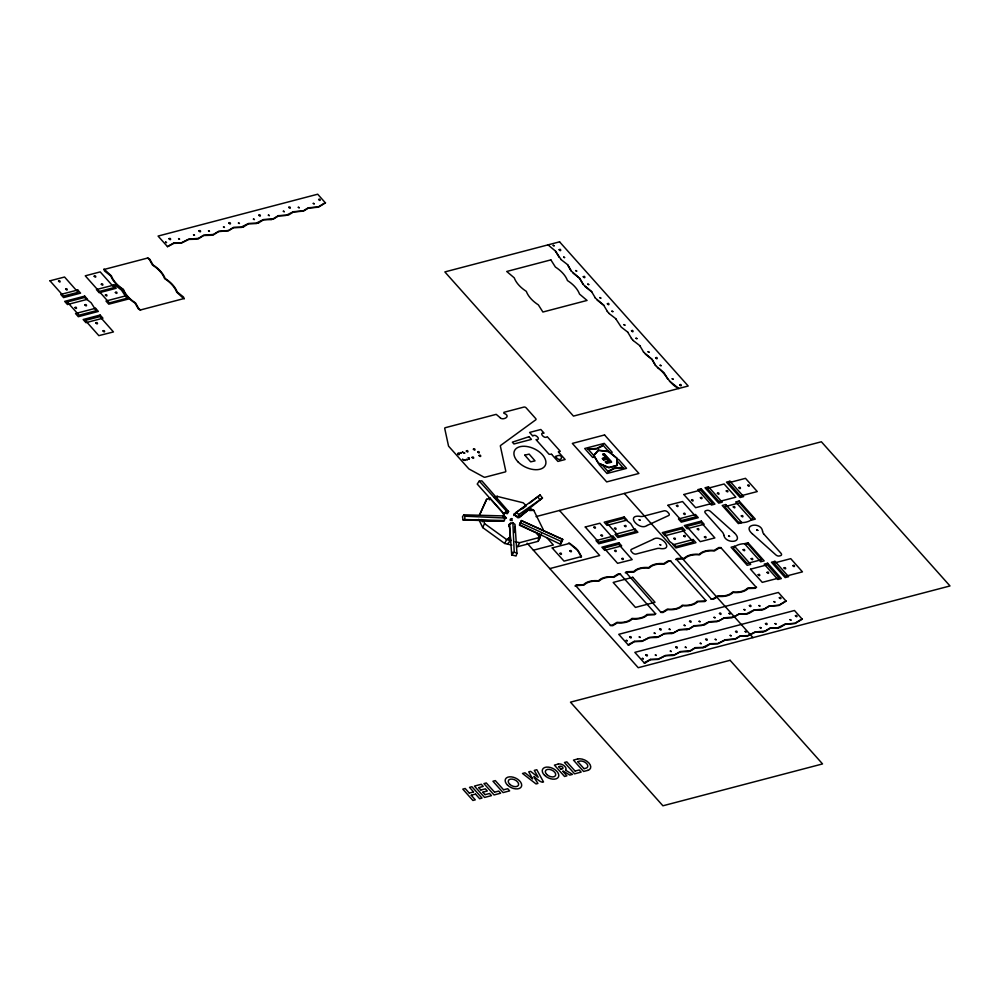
<?xml version="1.0" encoding="UTF-8"?>
<svg xmlns="http://www.w3.org/2000/svg" width="1000" height="1000" viewBox="0 0 1000 1000"><rect width="100%" height="100%" fill="white"/><g stroke="black" fill="none" stroke-linecap="round" stroke-linejoin="round"><path stroke-width="1.5" d="M513.975 515.588L514 514.2L526.087 505.562L523.2 502.8L497.125 496.375L494.35 497.55M511.8 551.85L511.725 554.95L516.075 556L516.962 553.362L515.013 524.425L512.85 522.725L509.487 524.362L511.725 554.95L514.212 552.05L512.85 522.725M463.075 519.925L464.688 519.562L464.938 516.2L463.837 514.825L462.488 516.75L463.075 519.925L503.237 521.175L504.375 520.5L504.875 518.025L504 515.938L463.837 514.825M551.613 454.263L549.087 454.288L536.025 439.65C542.038 440.275 535 433 532.812 436.037L529.6 432.438L540.825 429.5L544.038 433.1C538.312 432 544.55 439.75 547.25 436.7L560.312 451.35L558.337 451.763L558.713 452.4M504.725 518.925L505.037 516.475L503.188 517.312L506.4 518.225L505.037 516.475M103.737 269.163L104.625 271.062L110.887 276.025A25.825 15.4 25.3 0 0 122.938 289.538A25.825 15.4 25.3 0 0 135 303.05L138.287 308.8L140.475 310.35M184.338 298.85L183.438 296.95L177.188 291.988A25.825 15.4 25.3 0 0 165.125 278.475A25.825 15.4 25.3 0 0 153.062 264.962L149.775 259.225L147.587 257.663M574.963 586L576.35 584.913L583.475 584.7A25.825 15.4 25.3 0 1 598.438 580.775A25.825 15.4 25.3 0 1 613.4 576.85L618.138 573.95L620.562 574.038M625.25 572.812L626.638 571.725L633.75 571.512A25.825 15.4 25.3 0 1 648.725 567.587A25.825 15.4 25.3 0 1 663.688 563.663L668.413 560.763L670.85 560.85M655.9 613.65L654.513 614.725L647.387 614.938A25.825 15.4 25.3 0 1 632.425 618.862A25.825 15.4 25.3 0 1 617.463 622.788L612.725 625.688L610.3 625.6M675.662 559.587L677.05 558.5L684.175 558.288A25.825 15.4 25.3 0 1 699.137 554.362A25.825 15.4 25.3 0 1 714.1 550.438L718.838 547.537L721.263 547.625M706.188 600.45L704.788 601.538L697.675 601.75A25.825 15.4 25.3 0 1 682.712 605.675A25.825 15.4 25.3 0 1 667.738 609.6L663.012 612.5L660.575 612.413M756.6 587.238L755.212 588.312L748.088 588.538A25.825 15.4 25.3 0 1 733.125 592.463A25.825 15.4 25.3 0 1 718.162 596.388L713.425 599.275L711 599.188M508.95 526.587L509.338 524.3L510.825 522.788M538.162 541.312L540.2 537.238L536.975 534.025L540.138 534.625L540.2 537.238L519.65 542.7L517.575 546.712L538.162 541.312L540.138 534.625L519.475 525.225L520.862 521.888M503.35 514.837L503.7 513.525L489.95 498.1L486.65 499.275L479.938 514.15M521.462 520.65L562.737 539.425L560.5 544.25L519.562 524.738L521.462 520.65L562.737 539.425L560.5 544.25M489.425 499.85L489.95 498.1L489.538 499.225M515.538 516.062L517.837 517.612L518.925 514.475L542.475 498.025L540.087 494.975L529.487 503.2M486.65 499.275L479.412 515.212M495.925 499.087L497.125 496.375L494.538 497.875M511.825 545.125L504.675 543.462L482.7 527.575L484.538 523.587L483.775 520.737L503.663 521.112M520.35 522.925L521.512 520.475M538.938 539.275L541.5 533.875M519.113 517.587L530.212 508.5L533.775 510.363L543.263 529.663M504.675 543.462L506.637 539.562L510.562 540.325L510.288 541.862L509.888 537.288M538.713 537.3L540.138 534.625L540.2 537.238L538.263 539.062M514.388 515.288L515.875 512.55L540.087 494.975M479.263 481.075L506.138 510.763L504.162 514.35L477.225 484.05L479.263 481.075L481.863 480.863L508.587 511.525L507.137 513.125M507.875 539.525L509.188 537.575L510.562 540.325L507.512 543.938M510.262 520.513L511.763 518.6L512.137 520.688L510.138 519.4L511.763 518.6M507.038 513.862L507.987 512.712L503.7 513.525M509.188 537.575L507.887 539.025L510.562 540.325L509.338 524.3M593.6 455.363L598.263 450.175L608.675 451.425L617.1 458.263L617.212 465.525L608.913 467.75L598.288 463.25L593.6 455.363L588.4 449.475L597.087 448.862L603.362 445.55L608.6 451.425M517.837 517.612L542.475 498.025M522.513 508.775L526 505.988M483.775 520.737L482.375 521.688L481.35 519.562M458.188 453.113L459.05 453.475M462.425 452L463.3 452.362M461.075 453.15L460.225 452.775M467.125 459.9L466.262 459.55M165.625 242L166.562 242.45M166.4 242.675L165.55 242.237M178.637 238.588L179.575 239.037M179.462 239.237L178.562 238.825M193.6 234.662L194.537 235.113M194.375 235.338L193.512 234.85M208.575 230.738L209.5 231.188M209.338 231.412L208.487 230.95M223.538 226.812L224.462 227.262M224.35 227.463L223.45 227.05M238.5 222.887L239.438 223.337M239.325 223.538L238.412 223.125M253.463 218.962L254.4 219.412M254.312 219.6L253.388 219.225M268.425 215.037L269.363 215.487M269.25 215.688L268.337 215.225M283.4 211.112L284.325 211.562M284.212 211.762L283.312 211.325M298.363 207.188L299.288 207.638M299.175 207.838L298.275 207.4M313.325 203.275L314.262 203.713M314.15 203.912L313.238 203.5M553.25 245.25L554.175 245.7M554.012 245.912L553.162 245.487M563.737 257L564.663 257.45M564.5 257.675L563.638 257.213M575.788 270.512L576.725 270.963M576.613 271.163L575.7 270.7M587.85 284.037L588.787 284.488M588.688 284.662L587.762 284.237M599.913 297.55L600.837 298M600.725 298.2L599.812 297.738M611.962 311.062L612.9 311.512M612.788 311.712L611.888 311.3M624.025 324.588L624.95 325.037M624.837 325.225L623.95 324.85M636.075 338.1L637.013 338.55M636.85 338.762L636 338.338M648.138 351.613L649.075 352.062M648.962 352.262L648.062 351.875M660.2 365.138L661.125 365.575M661.012 365.775L660.113 365.363M672.25 378.65L673.188 379.1M673.075 379.3L672.175 378.913M626.3 640.263L627.238 640.713M627.125 640.9L626.225 640.487M639.312 636.85L640.25 637.3M640.138 637.487L639.225 637.05M654.275 632.925L655.212 633.375M655.1 633.562L654.188 633.125M669.25 629L670.175 629.45M670.088 629.625L669.163 629.237M684.212 625.075L685.138 625.525M684.975 625.737L684.125 625.275M699.175 621.15L700.113 621.6M700 621.788L699.1 621.413M642.4 658.3L643.325 658.75M643.213 658.938L642.312 658.5M714.137 617.225L715.075 617.675M655.413 654.887L656.338 655.337M714.963 617.863L714.05 617.4M656.225 655.525L655.312 655.062M729.1 613.3L730.037 613.75M670.375 650.962L671.3 651.413M729.925 613.938L729.013 613.5M671.188 651.6L670.288 651.162M744.075 609.375L745 609.825M685.337 647.038L686.275 647.487M744.837 610.037L743.988 609.587M686.175 647.663L685.25 647.25M759.038 605.45L759.975 605.9M759.8 606.112L758.95 605.688M700.3 643.112L701.237 643.562M701.075 643.775L700.225 643.35M774 601.525L774.938 601.975M774.825 602.163L773.913 601.737M715.263 639.188L716.2 639.637M716.087 639.825L715.175 639.4M730.238 635.262L731.162 635.712M731.05 635.913L730.15 635.475M745.2 631.337L746.137 631.788M746.012 631.987L745.113 631.575M760.163 627.413L761.1 627.863M761 628.038L760.075 627.625M775.125 623.488L776.062 623.938M775.95 624.138L775.037 623.675M790.1 619.562L791.025 620.013M790.913 620.212L790 619.75M198.713 238.575L203.725 235.5L211.275 235.275M213.675 234.65L218.688 231.588L228.588 230.738L233.65 227.662L241.2 227.425M243.612 226.8L248.625 223.738L256.163 223.5M258.575 222.875L263.587 219.812L271.125 219.575M273.538 218.95L278.55 215.888L288.45 215.05L293.512 211.962L303.412 211.125L308.475 208.038L318.375 207.2L325.588 202.8M629.462 644.675L634.475 641.612L642.013 641.375L649.438 637.688L656.975 637.45L664.4 633.763L671.95 633.525M689.312 628.975L694.325 625.913L704.225 625.075L709.3 621.987L716.838 621.75L724.262 618.062L731.8 617.837L739.225 614.138L746.775 613.913M645.55 662.712L650.562 659.65L658.112 659.412L665.525 655.725L673.075 655.5L680.487 651.8L688.037 651.575M749.175 613.275L754.188 610.212L761.737 609.987M690.45 650.938L695.462 647.875L703 647.65M764.137 609.35L769.163 606.287L779.05 605.45L786.263 601.05M705.413 647.013L710.425 643.95L717.962 643.725L725.387 640.025L735.288 639.188L740.35 636.1L747.9 635.875L755.325 632.175L762.862 631.95M765.275 631.312L770.288 628.25L777.825 628.025M780.238 627.388L785.25 624.325L795.15 623.488L802.35 619.1M460.325 452.537L461.188 452.95M458.888 453.738L458.113 453.35M463.125 452.625L462.35 452.2M464.237 459.85L465.087 460.238M466.362 459.3L467.212 459.712M464.963 460.475L464.137 460.087M468.475 458.738L469.325 459.125M469.2 459.375L468.375 458.975M647.15 525.45L668.612 515.562A2.812 1.675 25.3 0 0 668.713 513.275L667.712 512.15A2.812 1.675 25.3 0 0 664 510.838L642.8 516.4A8.15 4.862 25.3 0 1 639.038 516.213C625.7 515.312 639.4 530.775 646.737 525.675A7.825 4.662 25.3 0 0 647.025 525.513M653 539.425L631.538 549.312A2.812 1.675 25.3 0 0 631.438 551.6L632.438 552.725A2.812 1.675 25.3 0 0 636.15 554.038L657.35 548.475A8.15 4.862 25.3 0 1 661.112 548.663C674.45 549.8 660.75 533.975 653.413 539.212A7.825 4.662 25.3 0 0 653.125 539.362M502.837 516.375L504 515.938M167.463 246.775L173.8 243.35L181.337 243.125L188.762 239.425L196.3 239.2M196.375 239.188L198.663 238.588M211.337 235.263L213.625 234.662M241.262 227.413L243.55 226.825M256.225 223.487L258.512 222.9M271.2 219.575L273.488 218.975M99.213 291.488L114.175 287.562L100.213 271.9L85.25 275.825L109.4 302.9L126.862 298.325L121.5 290.113L114.8 284.812L96.4 289.575L99.213 292.738L116.213 288.275L113.4 285.125M547.913 244.762L555.625 251.213L559.15 257.35M587.5 449.162L596.675 448.4L603.462 444.975M594.538 456.95L592.663 457.438L584.7 448.512L604.263 443.387L612.225 452.312L610.363 452.8M600.487 464.188L599.025 464.575L606.987 473.5L626.55 468.363L618.587 459.438L617.125 459.825M607.8 471.912L614.587 468.475L623.763 467.725M536.013 516.613L821.375 441.775L950 585.95L638.225 667.712L527.125 543.175M533.4 550.212L553.35 544.975L547.15 538.025M549.8 568.6L599.688 555.513L559.487 510.462M628.138 645.025L629.4 644.7M672.013 633.525L679.362 629.837L686.912 629.6M686.975 629.6L689.262 629M746.838 613.9L749.125 613.3M761.8 609.975L764.087 609.375M644.225 663.062L645.5 662.738M688.1 651.562L690.387 650.962M703.075 647.638L705.35 647.038M762.925 631.938L765.212 631.337M777.9 628.013L780.175 627.413M558.263 764.1L554.4 765.113L564.525 776.462L566.9 775.85L562.788 771.237M577.575 759.025L573.462 760.113L583.587 771.462L587.712 770.387M478.825 787.575L483.225 786.413L481.312 784.275L474.438 786.075L484.562 797.438L491.45 795.638L489.538 793.487L485.125 794.65M558.763 766.612L560.163 766.237A1.988 1.188 25.3 0 1 562.575 767.175A1.988 1.188 25.3 0 1 562.463 768.812L561.038 769.163M577.825 761.612L579.562 761.15A5.438 3.237 25.3 0 1 586.7 763.65A5.438 3.237 25.3 0 1 585.788 768.263L584.125 768.688M469.338 793.062L473.525 791.963M480.988 790L485.4 788.85L487.312 790.987L482.9 792.15M471.25 795.2L475.438 794.1M494.725 792.125L498.725 791.075L500.637 793.225L494.062 794.95L483.925 783.6L486.3 782.975L494.487 792.1M503.738 789.762L507.738 788.713L509.65 790.863L503.075 792.588L492.95 781.237L495.325 780.612L503.5 789.737M575.212 771.025L579.237 769.963L581.15 772.113L574.575 773.838L564.45 762.487L566.825 761.862L575 770.987M464.688 519.562L504.375 520.5M464.938 516.2L504.875 518.025M515.225 541.725L519.65 542.7M529.85 509.237L533.775 510.363L529.55 510.525L530.212 508.5L518.737 517.587L514 514.2M506.138 510.763L508.587 511.525M520.45 522.863L561.725 541.688M514.212 552.05L516.962 553.362M565.7 770.238L572.5 774.375L569.8 775.088L563.325 771.1M515.875 512.55L518.925 514.475M484.538 523.587L506.637 539.562M532.438 778.688L525.013 772.812L522.513 773.475L536.038 783.938L537.913 783.45C527.75 767.537 539.312 784.175 543.513 781.975L536.788 769.725L534.288 770.387L538.188 777.262L530.612 771.35L528.737 771.838L532.587 778.737M560.9 259.475L567.688 264.725L571.213 270.875M572.962 273L579.612 278.275L583.275 284.387M591.8 291.762L583.15 284.425L579.612 278.275L571.087 270.9L567.562 264.762M585.013 286.512L591.675 291.8L595.325 297.9M603.862 305.275L595.2 297.938M597.075 300.025L603.737 305.312L607.388 311.425M609.125 313.55L615.925 318.8M627.975 332.312L621.188 327.062L615.788 318.825M633.25 340.575L640.037 345.825M645.3 354.087L651.963 359.375L655.612 365.487M657.362 367.612C666.162 373.15 668.888 384.113 678.975 388.562L669.425 381.125M576.075 548.375L570.075 543.612A1.363 0.812 25.3 0 0 568.5 543.188M752.312 533.775L775.913 554.938A2.812 1.675 25.3 0 0 779.338 555.975L780.575 555.65A2.812 1.675 25.3 0 0 780.975 553.25L763.888 534.1M734.062 532.575L710.475 511.413A2.812 1.675 25.3 0 0 707.05 510.387L705.812 510.712A2.812 1.675 25.3 0 0 705.413 513.1L722.5 532.25A8.15 4.862 25.3 0 1 723.787 535.15M561 259.425L555.5 251.25M607.263 311.45L609.225 313.488M631.375 338.488L633.35 340.513M643.438 352L652.1 359.35L655.475 365.487L664.15 372.863L667.675 379M617.15 461L622.85 467.4L614.163 468.013L607.888 471.325L602.137 464.888M624.338 493.45L752.962 637.625M558.812 452.425L565.15 459.525L557.925 461.425L551.587 454.325M576.3 548.575L578 550.475M577.825 761.725L583.962 768.612M558.763 766.725L560.887 769.1M478.8 787.688L480.8 789.938M482.875 792.262L484.95 794.575M473.525 791.85L469.525 787.362L471.9 786.737L482.013 798.075L479.637 798.7L475.6 794.175M469.175 792.987L465.175 788.5L462.8 789.125L472.912 800.462L475.288 799.837L471.25 795.312M537.612 496.688L540.138 500.125M639.913 345.863L643.562 351.975M627.85 332.35L631.5 338.45M578.162 550.7L581.325 556.213A1.363 0.812 25.3 0 1 580.962 557.15M478.762 519.388L482.7 527.575M762.525 531.175C761.325 521.638 742.113 524.25 751.812 533.35A7.825 4.662 25.3 0 0 752.163 533.65M723.863 535.175C725.225 544.175 744.575 543.162 734.575 533A7.825 4.662 25.3 0 0 734.212 532.7M514.65 526.462L514.888 532.562M497.125 496.375L497.163 499.538M577.562 759.013A8.625 5.138 25.3 0 1 588.962 763.05A8.625 5.138 25.3 0 1 587.725 770.4M558.2 764.025A5.2 3.1 25.3 0 1 564.188 765.775A5.2 3.1 25.3 0 1 565.588 770.1M763.8 534.113A8.15 4.862 25.3 0 1 762.6 531.2M58.525 281.125C60.912 283.975 60.388 279.363 58.537 281.038M65.662 289.125C68.012 292 67.525 287.3 65.662 289.075M74.938 307.575C77.263 310.5 76.8 305.712 74.938 307.575M84.913 304.962C87.3 307.863 86.75 303.113 84.913 304.962M94.162 276.262C96.562 279.1 96.075 274.488 94.175 276.175M95.862 322.975C98.238 325.838 97.825 321.15 95.875 322.938M101.3 284.262C103.612 287.125 103.2 282.488 101.312 284.175M103 330.975C105.3 333.825 104.975 329.275 103.012 330.887M105.388 295.062C107.713 297.987 107.25 293.188 105.388 295.062M115.363 292.45C117.562 295.338 117.537 290.663 115.363 292.45M169 238.775C171.337 241.588 170.963 237.062 169.013 238.675M198.925 230.925C201.15 233.775 201.075 229.2 198.925 230.875M228.85 223.075C231.262 225.963 230.763 221.163 228.85 223.075M258.788 215.225C261.15 218.088 260.637 213.4 258.788 215.175M288.712 207.375C291.087 210.188 290.7 205.662 288.725 207.288M318.65 199.525C321.012 202.413 320.487 197.712 318.65 199.475M457.9 454.188L459.162 454.675L457.9 454.162M462.525 459.375L463.775 459.85L462.525 459.312M463.638 452.688L464.9 453.162L463.638 452.663M466.337 451.05C468.775 453.975 468.25 449.125 466.337 451.05M468.25 457.863L469.513 458.35L468.263 457.812M472.013 457.413C474.275 460.325 474.188 455.637 472.025 457.375M473.387 449.2C475.637 452.125 475.487 447.45 473.387 449.15M477.688 452C480.05 454.925 479.7 450.138 477.688 452M479.075 455.562C481.55 458.475 481.012 453.638 479.075 455.562M559.138 249.737C561.487 252.613 560.975 247.963 559.163 249.65M559.875 553.513C562.3 556.375 561.675 551.625 559.875 553.462M569.85 550.887C572.125 553.787 571.838 549.075 569.85 550.887M583.263 276.775C585.575 279.6 585.25 275.025 583.275 276.675M593.775 527.3C596.112 530.15 595.9 525.475 593.775 527.3M600.913 535.3C603.15 538.162 603.013 533.575 600.913 535.262M607.375 303.8C609.688 306.65 609.3 302.05 607.388 303.712M614.612 550.662C616.862 553.513 616.675 548.95 614.625 550.575M614.462 528.4C616.95 531.237 616.337 526.6 614.475 528.362M621.75 558.65C623.975 561.525 623.787 556.9 621.75 558.612M624.438 525.788C626.512 528.625 626.825 524.125 624.45 525.737M629.675 637.025C631.925 639.9 631.75 635.25 629.675 636.975M631.487 330.838C633.9 333.738 633.237 328.988 631.5 330.788M645.763 655.062C648.05 657.913 647.875 653.288 645.763 655.013M655.612 357.863C657.9 360.712 657.725 356.087 655.612 357.825M659.6 629.175C661.862 632.075 661.612 627.362 659.6 629.175M673.763 538.488C676.038 541.325 675.837 536.775 673.775 538.4M675.688 647.212C678.037 650.062 677.725 645.387 675.7 647.163M676.45 505.625C678.8 508.5 678.363 503.85 676.462 505.575M679.725 384.9C682.075 387.775 681.587 383.075 679.725 384.85M683.587 513.625C686.112 516.425 685.35 511.812 683.6 513.525M683.737 535.875C686.1 538.8 685.5 534 683.737 535.875M689.525 621.325C691.912 624.188 691.45 619.525 689.538 621.275M691.55 500.087C693.913 503.013 693.312 498.225 691.55 500.087M697.288 528.975C699.6 531.862 699.15 527.212 697.3 528.925M700.4 497.775C702.85 500.637 702.312 495.887 700.4 497.775M704.425 536.975C706.688 539.85 706.575 535.15 704.425 536.975M705.625 639.362C707.775 642.225 707.825 637.675 705.625 639.312M717.4 493.312C719.737 496.15 719.388 491.538 717.425 493.225M719.463 613.475C721.812 616.337 721.3 611.725 719.475 613.387M726.263 490.988C728.587 493.8 728.325 489.237 726.275 490.9M733.275 506.95C735.7 509.787 735.188 505.125 733.275 506.9M735.55 631.512C737.925 634.388 737.525 629.688 735.55 631.512M738.838 487.688C741.225 490.538 740.725 485.925 738.863 487.6M741.312 515.962C743.713 518.775 743.25 514.188 741.325 515.875M743.112 549.8C745.487 552.7 744.987 547.938 743.112 549.8M747.7 485.363C750.05 488.237 749.562 483.537 747.7 485.325M749.388 605.625C751.65 608.513 751.375 603.825 749.4 605.575M751.15 558.812C753.487 561.65 753.112 557.05 751.175 558.713M758.162 574.763C760.662 577.625 759.95 572.812 758.162 574.763M765.487 623.663C767.788 626.5 767.55 621.912 765.487 623.612M767.025 572.45C769.4 575.35 768.888 570.588 767.025 572.45M779.325 597.775C781.762 600.65 781.225 595.875 779.325 597.775M784.025 567.987C786.4 570.8 786.025 566.263 784.038 567.9M792.875 565.662C795.15 568.538 794.963 563.862 792.887 565.612M795.413 615.812C797.775 618.663 797.337 614.05 795.425 615.725M500.1 417.663C502.55 420.913 512.1 416.325 503.8 413.188L503.95 412.312L523.925 407.075A1.7 1.013 25.3 0 1 526.175 407.875L535.662 418.512A1.7 1.013 25.3 0 1 535.75 419.825L500.625 445.45A1.7 1.013 25.3 0 0 500.375 446.138L505.775 471.087A1.7 1.013 25.3 0 1 505.2 471.938L485.15 477.2A1.7 1.013 25.3 0 1 483.562 476.912L469.325 469.175A1.7 1.013 25.3 0 1 468.65 468.663L448.8 446.413A1.7 1.013 25.3 0 1 448.475 445.8L444.738 428.537A1.7 1.013 25.3 0 1 445.312 427.7L496.213 414.35L500.1 417.663M50 280.85L63.513 296.038L78.125 292.337L64.562 277.025L50.012 280.8M67.275 302.075L79.1 315.2L96.163 310.712L91.112 302.725L84.388 297.512L67.3 301.975M85.325 320.45L98.837 335.637L113.462 331.938L99.9 316.625L85.337 320.4M552.225 548L564.038 561.125L581.1 556.638L577.75 550.55L569.4 543.462L552.238 547.9M585.25 527.025L598.763 542.225L613.375 538.525L599.888 523.237L585.262 526.987M604.075 548.125L617.587 563.325L632.2 559.625L618.638 544.312L604.087 548.088M606.812 522.9L618.625 536.025L635.688 531.538L630.65 523.55L623.925 518.337L606.812 522.9M667.925 505.35L681.438 520.538L696.062 516.838L682.562 501.55L667.95 505.25M683.9 494.575L695.638 507.688L712.487 503.312L700.688 490.087L683.913 494.487M686.75 526.45L700.263 541.638L714.875 537.938L701.325 522.625L686.775 526.35M693.35 541.938L676.312 546.562L669.562 541.388L664.463 533.337L681.525 528.85L693.35 541.938M707.262 488.45L719 501.562L735.85 497.188L724.125 483.988L707.262 488.45M724.75 506.675L737.95 521.75C741.762 523.975 751.488 521.7 752.962 517.875L739.388 502.875L724.75 506.675M728.7 482.837L740.438 495.938L757.275 491.562L745.487 478.338L728.713 482.738M750.512 569.25L762.262 582.362L779.1 577.987L767.375 564.788L750.537 569.163M761.637 559.637L747.062 563.5L733.462 548.525C734.3 544.825 744.887 542.263 748.425 544.6L761.637 559.688M773.875 563.125L785.625 576.237L802.463 571.862L790.738 558.663L773.888 563.088M639.163 519.825L640.275 520.25L639.175 519.788M659.875 544.663L660.975 545.087L659.875 544.625M728.575 536.013L729.688 536.438L728.6 535.938M756.688 529.95L757.788 530.388L756.688 529.95M524.788 455.163L530.675 461.863L535.037 460.875L529.163 454.113L524.788 455.138M555.525 456.5C561.838 465.213 564.913 451.725 555.525 456.5M604.438 453.975L604.288 454.85L611.55 461.95L604.438 453.975M104.375 269.387L111.4 275.887A25.663 15.3 25.3 0 0 123.45 289.4A25.663 15.3 25.3 0 0 135.512 302.925L138.837 308.725L140.55 309.938L183.7 298.625L176.663 292.125A25.663 15.3 25.3 0 0 164.613 278.612A25.663 15.3 25.3 0 0 152.55 265.1L149.225 259.3L147.525 258.075L104.375 269.387M575.7 585.638L610.363 625.188L612.263 625.25L617.05 622.325A25.663 15.3 25.3 0 0 632.013 618.4A25.663 15.3 25.3 0 0 646.975 614.475L654.163 614.263L655.263 613.413L620.487 574.45L618.6 574.388L613.812 577.312A25.663 15.3 25.3 0 0 598.85 581.237A25.663 15.3 25.3 0 0 583.888 585.163L575.7 585.638M604.138 453.862L604 454.688L602.725 454.237L604.138 453.862M603.675 459.113L603.538 459.938L602.388 458.663L603.675 459.113M603.987 459.162L603.837 460.05L606.8 459.263L606.95 458.387L603.987 459.162M606.638 462.45L606.5 463.275L605.363 461.987L606.638 462.45M607.25 458.5L607.1 459.375L609.763 461.312L607.25 458.5M606.95 462.5L606.8 463.375L609.775 462.6L609.913 461.712L606.95 462.5M610.237 461.688L610.1 462.512L611.512 462.137L610.325 461.725M625.975 572.45L660.65 612L662.55 612.062L667.325 609.138A25.663 15.3 25.3 0 0 682.288 605.212A25.663 15.3 25.3 0 0 697.262 601.287L704.45 601.075L705.55 600.225L670.775 561.263L668.875 561.2L664.1 564.125A25.663 15.3 25.3 0 0 649.137 568.05A25.663 15.3 25.3 0 0 634.163 571.975L625.975 572.45M676.4 559.225L711.075 598.787L712.962 598.837L717.75 595.913A25.663 15.3 25.3 0 0 732.712 591.987A25.663 15.3 25.3 0 0 747.675 588.062L754.875 587.85L755.962 587.013L721.2 548.038L719.3 547.975L714.513 550.9A25.663 15.3 25.3 0 0 699.55 554.825A25.663 15.3 25.3 0 0 684.587 558.75L676.4 559.225M598.488 450.425L593.95 455.462L598.5 463.125L608.825 467.488L616.888 465.325L616.788 458.275L608.6 451.65L598.488 450.425M173.588 243.125L167.387 246.513L158.062 236.075L317.7 194.213L325.225 202.662L318.175 206.975L308.275 207.8L303.212 210.9L293.312 211.725L285.963 215.413L278.337 215.65L273.275 218.75L263.375 219.575L256.025 223.263L248.412 223.5L241.062 227.188L233.45 227.425L228.388 230.512L218.487 231.35L213.425 234.438L203.512 235.275L198.45 238.363L188.55 239.2L181.2 242.887L173.588 243.125M634.263 641.375L628.062 644.775L618.737 634.325L778.375 592.463L785.9 600.913L778.85 605.225L768.95 606.05L763.888 609.15L753.988 609.975L746.637 613.675L739.025 613.9L733.962 617L724.05 617.825L718.988 620.925L709.087 621.75L701.737 625.45L694.125 625.675L689.062 628.775L679.163 629.6L674.1 632.7L664.188 633.525L659.125 636.625L649.225 637.45L641.875 641.15L634.263 641.375M650.35 659.412L644.15 662.812L634.837 652.362L794.463 610.5L802 618.95L794.95 623.263L785.037 624.087L777.688 627.788L770.075 628.013L765.013 631.112L755.113 631.938L747.763 635.638L740.15 635.862L735.088 638.962L725.188 639.788L717.837 643.487L710.212 643.713L702.862 647.412L695.25 647.638L690.188 650.738L680.288 651.562L675.225 654.663L665.325 655.487L657.975 659.188L650.35 659.412M529.012 436.7L512.35 442.175L513.962 443.975L531.425 439.4L529.012 436.7M77.763 289.975L60.763 294.438L63.575 297.587L80.588 293.137L77.763 289.975M84.7 296.125L64.662 301.375L67.475 304.538L87.513 299.275L84.7 296.125M126 295.775L105.962 301.025L108.775 304.175L128.812 298.925L126 295.775M95.55 308.288L75.512 313.538L78.325 316.7L98.362 311.438L95.55 308.288M100.138 315.05L83.138 319.513L85.95 322.663L102.95 318.2L100.138 315.05M559.575 241.838L444.85 271.925L573.462 416.1L688.2 386.012L559.575 241.838M550.875 259.887L506.725 271.475L514.25 277.838A25.663 15.3 25.3 0 0 526.312 291.35A25.663 15.3 25.3 0 0 538.362 304.875L542.9 312.025L587.05 300.438L579.525 294.075A25.663 15.3 25.3 0 0 567.463 280.562A25.663 15.3 25.3 0 0 555.4 267.05L550.875 259.887M604.562 434.963L572.337 443.413L606.688 481.912L638.913 473.462L604.562 434.963M605.4 457.688L602.425 458.462L606.763 458.175L605.4 457.688M608.362 461.025L605.4 461.8L609.725 461.512L608.362 461.025M701.237 488.762L697.738 489.675L711.438 505.037L714.938 504.113L701.237 488.762M708.512 486.85L705.013 487.775L718.713 503.125L722.212 502.212L708.512 486.85M729.95 481.238L726.45 482.15L740.15 497.5L743.65 496.587L729.95 481.238M624.225 516.95L604.188 522.2L607 525.363L627.038 520.1L624.225 516.95M725.7 504.562L722.212 505.475L738.35 523.575L741.85 522.663L725.7 504.562M739.163 501.025L735.675 501.95L751.825 520.05L755.312 519.125L739.163 501.025M635.075 529.113L615.037 534.375L617.85 537.525L637.888 532.263L635.075 529.113M613.013 536.163L596.013 540.612L598.825 543.775L615.825 539.312L613.013 536.163M695.462 514.538L678.462 519L681.275 522.15L698.275 517.688L695.462 514.538M618.875 542.725L601.875 547.188L604.688 550.337L621.688 545.887L618.875 542.725M701.325 521.1L684.325 525.562L687.138 528.713L704.137 524.263L701.325 521.1M682.3 527.35L662.262 532.612L665.075 535.763L685.113 530.513L682.3 527.35M693.15 539.513L673.112 544.775L675.925 547.925L695.962 542.675L693.15 539.513M734.562 546.312L731.062 547.225L747.212 565.325L750.7 564.412L734.562 546.312M748.025 542.775L744.538 543.688L760.688 561.788L764.175 560.875L748.025 542.775M632.725 577.3L613.175 582.438L635.45 607.413L655.013 602.288L632.725 577.3M767.663 563.225L764.175 564.138L777.875 579.5L781.363 578.587L767.663 563.225M774.938 561.312L771.45 562.238L785.15 577.587L788.637 576.675L774.938 561.312M730.1 660.3L570.475 702.163L662.913 805.788L822.55 763.925L730.1 660.3M604.05 454.913L602.688 454.438L606.788 457.975L604.05 454.913M546.775 774.525A5.55 3.312 25.3 0 0 555.538 775.512A5.55 3.312 25.3 0 0 549.263 769.35A5.55 3.312 25.3 0 0 546.775 774.525M544.587 775.35A8.8 5.25 25.3 0 0 558.475 776.912A8.8 5.25 25.3 0 0 548.513 767.138A8.8 5.25 25.3 0 0 544.587 775.35M509.675 784.25A5.55 3.312 25.3 0 0 518.45 785.25A5.55 3.312 25.3 0 0 512.163 779.087A5.55 3.312 25.3 0 0 509.675 784.25M507.488 785.075A8.8 5.25 25.3 0 0 521.388 786.637A8.8 5.25 25.3 0 0 511.413 776.875A8.8 5.25 25.3 0 0 507.488 785.075M518.025 461.875A17.05 10.163 25.3 0 0 545.15 465.625A17.05 10.163 25.3 0 0 526.575 446.463A17.05 10.163 25.3 0 0 518.025 461.875"/></g></svg>
